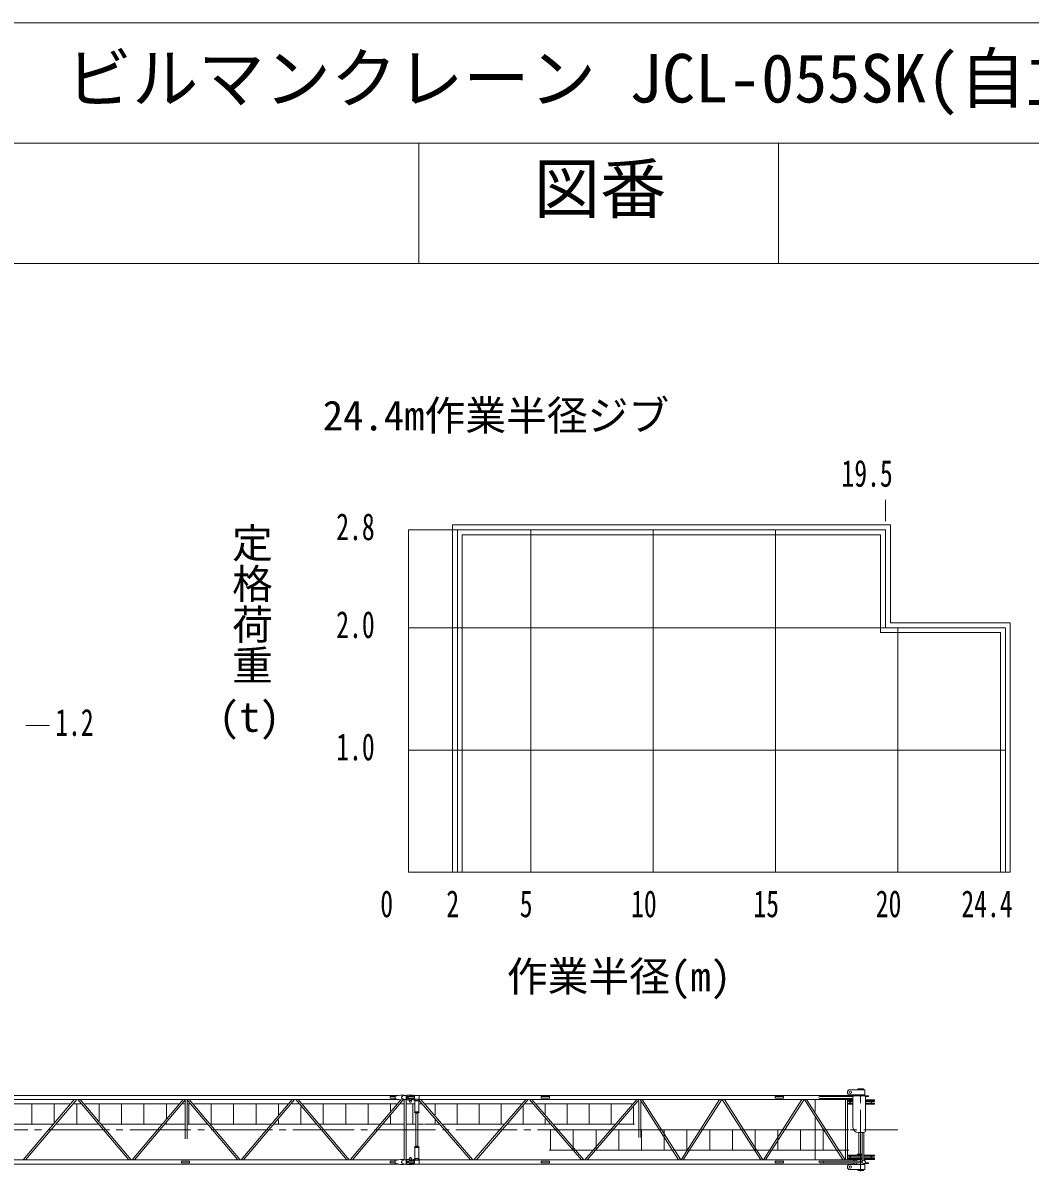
# Model space of a CAD drawing. Units: millimetres, scale not verified. Extents: x -27006 to 26751, y -37046 to 42575.
# Drawn here: x -288 to 14530, y 25678 to 42575 of the extents above; entities that cross this region are included whole.
import ezdxf
from ezdxf.enums import TextEntityAlignment as Align

# ---------------------------------------------------------------- set-up
doc = ezdxf.new("R2010")
doc.units = ezdxf.units.MM
doc.header["$LTSCALE"] = 100
doc.linetypes.add('CHAIN2', pattern=[12, 9, -1, 1, -1])
for name, color, linetype, lineweight in [('0-2_05 寸法', 7, 'Continuous', 18), ('0-3_10 当社外形線', 3, 'Continuous', 18), ('0-4_12 当社中心線', 3, 'CHAIN2', 18)]:
    doc.layers.add(name, color=color, linetype=linetype, lineweight=lineweight)
doc.styles.add('@ＭＳ ゴシック', font='')
doc.styles.add('ＭＳ ゴシック', font='')
doc.styles.get('@ＭＳ ゴシック').set_extended_font_data('@MS Gothic')
doc.styles.get('ＭＳ ゴシック').set_extended_font_data('MS Gothic')

msp = doc.modelspace()

# ---------------------------------------------------------------- linework, layer by layer
at = {"layer": '0-2_05 寸法'}
for p, q in [((-14391, 42575), (23474.7, 42575)), ((-14391, 40806.2), (23474.7, 40806.2)), ((5537.7, 40806.2), (5537.7, 39037.3)), ((10829, 40806.2), (10829, 39037.3)), ((23474.7, 39037.3), (-14391, 39037.3)), ((12403.8, 35558.2), (12403.8, 35240.8)), ((6031.8, 30074.5), (6031.8, 35186.5)), ((12475.8, 35186.5), (6031.8, 35186.5)), ((12475.8, 35186.5), (12475.8, 33746.5)), ((5383.8, 30074.5), (5383.8, 35114.5)), ((5383.8, 35114.5), (6103.8, 35114.5)), ((6103.8, 30074.5), (6103.8, 35114.5)), ((12403.8, 35114.5), (6103.8, 35114.5)), ((6175.8, 30074.5), (6175.8, 35042.5)), ((12331.8, 35042.5), (6175.8, 35042.5)), ((7183.8, 30074.5), (7183.8, 35114.5)), ((8983.8, 30074.5), (8983.8, 35114.5)), ((10783.8, 30074.5), (10783.8, 35114.5)), ((12331.8, 35042.5), (12331.8, 33602.5)), ((12403.8, 35114.5), (12403.8, 33674.5)), ((5383.8, 33674.5), (12403.8, 33674.5)), ((12403.8, 33674.5), (14167.8, 33674.5)), ((12475.8, 33746.5), (14239.8, 33746.5)), ((12583.8, 30074.5), (12583.8, 33674.5)), ((14167.8, 30074.5), (14167.8, 33674.5)), ((14239.8, 30074.5), (14239.8, 33746.5)), ((12331.8, 33602.5), (14095.8, 33602.5)), ((14095.8, 30074.5), (14095.8, 33602.5)), ((102.8, 32234.5), (-247.8, 32234.5)), ((5383.8, 31874.5), (14167.8, 31874.5)), ((5383.8, 30074.5), (14167.8, 30074.5)), ((6031.8, 30074.5), (6175.8, 30074.5)), ((14095.8, 30074.5), (14239.8, 30074.5))]:
    msp.add_line(p, q, dxfattribs=at)
at = {"layer": '0-3_10 当社外形線'}
for p, q in [((11880, 26873.8), (12098, 26873.8)), ((11998, 26873.8), (11998, 26886.8)), ((12078, 26886.8), (11998, 26886.8)), ((12078, 26873.8), (12078, 26886.8)), ((12098, 26873.8), (12098, 26799.8)), ((-1124.1, 26792), (5242.3, 26792)), ((-1124.1, 26731.5), (5242.3, 26731.5)), ((466.9, 26731.5), (-283.8, 25842)), ((502.4, 26731.5), (-248.2, 25842)), ((517.9, 26731.5), (1268.6, 25842)), ((553.5, 26731.5), (1304.2, 25842)), ((2070.3, 26731.5), (1319.6, 25842)), ((2105.9, 26731.5), (1355.2, 25842)), ((2100, 26154.4), (2100, 26716.3)), ((2121.4, 26731.5), (2872, 25842)), ((2127.2, 26154.4), (2127.2, 26716.3)), ((2156.9, 26731.5), (2907.6, 25842)), ((3673.7, 26731.5), (2923.1, 25842)), ((3709.3, 26731.5), (2958.7, 25842)), ((3724.8, 26731.5), (4475.4, 25842)), ((3760.4, 26731.5), (4511, 25842)), ((5273.2, 26726.8), (4526.5, 25842)), ((5308.8, 26726.8), (4562.1, 25842)), ((5115.2, 26772.8), (5190.3, 26772.8)), ((5190.3, 26781.8), (5266.4, 26796.8)), ((5190.3, 26781.8), (5190.3, 26741.8)), ((5190.3, 26741.8), (5266.4, 26726.8)), ((5266.4, 26796.8), (5314, 26796.8)), ((5266.4, 26726.8), (5314, 26726.8)), ((5314, 26796.8), (5314, 26788.6)), ((5314, 26792), (5351.4, 26792)), ((5314, 26735), (5314, 26726.8)), ((5314, 26731.5), (5351.4, 26731.5)), ((5321.4, 25842), (5321.4, 26731.5)), ((5348.6, 25842), (5348.6, 26731.5)), ((5351.4, 26792), (5359.3, 26795)), ((5351.4, 26731.5), (5351.4, 26792)), ((5351.4, 26731.5), (5359.3, 26728.5)), ((5359.3, 26796.8), (5359.3, 26726.8)), ((5359.3, 26796.8), (5435.3, 26796.8)), ((5359.3, 26726.8), (5394.3, 26726.8)), ((5374.3, 26753.8), (5374.3, 26769.8)), ((5379.3, 26773.8), (5379.3, 26749.8)), ((5379.3, 26773.8), (5444.3, 26773.8)), ((5379.3, 26749.8), (5444.3, 26749.8)), ((5380.3, 26775.8), (5445.3, 26775.8)), ((5380.3, 26747.8), (5445.3, 26747.8)), ((5394.3, 26788.8), (5394.3, 26796.8)), ((5394.3, 26788.8), (5445.3, 26788.8)), ((5394.3, 26734.8), (5443.3, 26734.8)), ((5394.3, 26726.8), (5394.3, 26734.8)), ((5395.3, 26734.8), (5445.3, 26734.8)), ((5396.3, 26775.8), (5396.3, 26773.8)), ((5396.3, 26749.8), (5396.3, 26747.8)), ((5402.2, 26693.8), (5396.3, 26715.8)), ((5428.3, 26775.8), (5428.3, 26773.8)), ((5428.3, 26749.8), (5428.3, 26747.8)), ((5428.3, 26715.8), (5428.3, 26734.8)), ((5435.3, 26796.8), (5435.3, 26788.8)), ((5445.3, 26775.8), (5445.3, 26788.8)), ((5445.3, 26734.8), (5445.3, 26747.8)), ((5450.3, 26796.8), (5450.3, 26779.8)), ((5465.3, 26796.8), (5450.3, 26796.8)), ((5450.3, 26743.8), (5450.3, 26726.8)), ((5465.3, 26726.8), (5450.3, 26726.8)), ((5465.3, 26726.8), (5465.3, 26796.8)), ((5473.1, 26792), (5465.3, 26795)), ((5473.1, 26731.5), (5465.3, 26728.5)), ((5473.1, 26792), (5473.1, 26731.5)), ((5473.1, 26792), (11934.2, 26792)), ((5473.1, 26731.5), (5473.8, 26731.5)), ((5473.8, 26731.5), (5473.8, 26717.8)), ((5543.8, 26717.8), (5473.8, 26717.8)), ((5478.8, 26710.8), (5478.8, 26550.8)), ((5538.8, 26710.8), (5478.8, 26710.8)), ((5533.8, 26733.8), (5483.8, 26733.8)), ((5483.8, 26710.8), (5483.8, 26733.8)), ((5533.8, 26710.8), (5533.8, 26733.8)), ((5538.8, 26710.8), (5538.8, 26550.8)), ((6295.8, 25842), (5543.4, 26717.8)), ((5543.8, 26791.8), (5543.8, 26717.8)), ((5543.8, 26731.5), (11924.9, 26731.5)), ((6331.7, 25842), (5567.4, 26731.5)), ((7112.1, 26731.5), (6347.8, 25842)), ((7148, 26731.5), (6383.7, 25842)), ((7928.4, 25842), (7164.1, 26731.5)), ((7964.2, 25842), (7199.9, 26731.5)), ((7337.6, 26772.8), (7337.6, 26750.8)), ((7337.6, 26772.8), (7458.4, 26772.8)), ((7337.6, 26750.8), (7458.4, 26750.8)), ((7458.4, 26772.8), (7458.4, 26750.8)), ((8744.6, 26731.5), (7980.4, 25842)), ((8780.5, 26731.5), (8016.2, 25842)), ((8775, 26171.3), (8775, 26702)), ((9358, 25842), (8791.7, 26731.5)), ((8802.2, 26171.3), (8802.2, 26702)), ((9390.3, 25842), (8823.9, 26731.5)), ((9962.8, 26731.5), (9396.5, 25842)), ((9995.1, 26731.5), (9428.8, 25842)), ((10567.7, 25842), (10001.4, 26731.5)), ((10599.9, 25842), (10033.6, 26731.5)), ((11172.5, 26731.5), (10606.2, 25842)), ((11204.7, 26731.5), (10638.4, 25842)), ((10779.7, 26772.8), (10779.7, 26750.8)), ((10779.7, 26772.8), (10900.5, 26772.8)), ((10779.7, 26750.8), (10900.5, 26750.8)), ((10900.5, 26772.8), (10900.5, 26750.8)), ((11777.3, 25842), (11211, 26731.5)), ((11809.6, 25842), (11243.3, 26731.5)), ((11369.3, 26552.1), (11369.3, 26731.5)), ((11435.6, 26775.4), (11928.9, 26775.4)), ((11435.6, 26748.2), (11924.9, 26748.2)), ((11816.8, 25842), (11816.8, 26731.5)), ((11844, 25842), (11844, 26731.5)), ((11860.1, 26714.8), (11860.1, 26702.8)), ((11860.1, 26714.8), (11924.9, 26714.8)), ((11860.1, 26702.8), (11924.9, 26702.8)), ((11869.8, 26702.8), (11881.3, 26698.6)), ((11880, 26799.8), (12098, 26799.8)), ((11924.9, 26321.8), (11924.9, 26761.8)), ((11934.2, 26792), (11942.1, 26795)), ((11934.2, 26792), (11934.2, 26781.3)), ((11949.9, 26786.8), (12085.3, 26786.8)), ((11976.8, 26786.8), (12001.7, 26796.8)), ((11998, 26799.8), (11998, 26796.8)), ((12078, 26799.8), (12078, 26796.8)), ((12098, 26783.3), (12098, 26796.8)), ((12105.3, 26774.8), (12153.5, 26774.8)), ((12110.3, 26271.8), (12110.3, 26761.8)), ((12110.3, 26726.8), (12243, 26726.8)), ((12110.3, 26714.8), (12243, 26714.8)), ((12110.3, 26702.8), (12243, 26702.8)), ((12206.1, 26702.8), (12194.6, 26698.6)), ((12243, 26726.8), (12243, 26702.8)), ((-972.2, 26666.8), (399.1, 26666.8)), ((-157.2, 26366.8), (-157.2, 26666.8)), ((172.7, 26398.5), (172.7, 26666.8)), ((460.9, 26666.8), (559.5, 26666.8)), ((502.5, 26366.8), (502.5, 26666.8)), ((621.2, 26666.8), (2002.6, 26666.8)), ((832.4, 26416.6), (832.4, 26666.8)), ((1162.3, 26366.8), (1162.3, 26666.8)), ((1492.1, 26366.8), (1492.1, 26666.8)), ((1822, 26452.8), (1822, 26666.8)), ((2064.3, 26666.8), (2090, 26666.8)), ((2137.2, 26666.8), (2162.9, 26666.8)), ((2151.9, 26366.8), (2151.9, 26666.8)), ((2224.7, 26666.8), (3606, 26666.8)), ((2481.7, 26366.8), (2481.7, 26666.8)), ((2811.6, 26366.8), (2811.6, 26666.8)), ((3141.5, 26366.8), (3141.5, 26666.8)), ((3471.3, 26507.2), (3471.3, 26666.8)), ((3667.8, 26666.8), (3766.3, 26666.8)), ((3801.2, 26366.8), (3801.2, 26625.5)), ((3828.1, 26666.8), (5209.4, 26666.8)), ((4131, 26366.8), (4131, 26666.8)), ((4460.9, 26366.8), (4460.9, 26666.8)), ((4790.8, 26366.8), (4790.8, 26666.8)), ((5120.6, 26561.6), (5120.6, 26666.8)), ((5271.2, 26666.8), (5311.4, 26666.8)), ((5358.6, 26666.8), (5468.8, 26666.8)), ((5450.5, 26366.8), (5450.5, 26666.8)), ((5473.8, 26545.8), (5543.8, 26545.8)), ((5473.8, 26545.8), (5473.8, 26539.8)), ((5543.8, 26539.8), (5473.8, 26539.8)), ((5538.8, 26550.8), (5478.8, 26550.8)), ((5483.8, 26545.8), (5483.8, 26550.8)), ((5488.8, 26529.8), (5488.8, 26539.8)), ((5495.2, 26043.8), (5495.2, 26529.8)), ((5522.4, 26043.8), (5522.4, 26529.8)), ((5533.8, 26545.8), (5533.8, 26550.8)), ((5543.8, 26545.8), (5543.8, 26539.8)), ((5548.8, 26666.8), (5574, 26666.8)), ((5636.2, 26666.8), (7043.3, 26666.8)), ((5775.3, 26504.9), (5775.3, 26666.8)), ((6099.6, 26366.8), (6099.6, 26666.8)), ((6423.8, 26366.8), (6423.8, 26666.8)), ((6748, 26366.8), (6748, 26666.8)), ((7072.3, 26366.8), (7072.3, 26628.1)), ((7105.5, 26666.8), (7206.5, 26666.8)), ((7268.8, 26666.8), (8675.8, 26666.8)), ((7396.5, 26518.2), (7396.5, 26666.8)), ((7720.7, 26366.8), (7720.7, 26666.8)), ((8044.9, 26366.8), (8044.9, 26666.8)), ((8369.2, 26366.8), (8369.2, 26666.8)), ((8693.4, 26366.8), (8693.4, 26614.8)), ((11860.1, 26674.8), (11860.1, 26662.8)), ((11860.1, 26674.8), (11924.9, 26674.8)), ((11860.1, 26662.8), (11924.9, 26662.8)), ((11867.1, 26679.8), (11881.3, 26685)), ((11867.1, 26679.8), (11867.1, 26675.3)), ((12110.3, 26674.8), (12243, 26674.8)), ((12110.3, 26662.8), (12243, 26662.8)), ((12208.9, 26679.8), (12194.6, 26685)), ((12208.9, 26679.8), (12208.9, 26675.3)), ((12243, 26674.8), (12243, 26662.8)), ((-729, 26366.8), (146, 26366.8)), ((207.7, 26366.8), (812.6, 26366.8)), ((874.4, 26366.8), (1749.4, 26366.8)), ((1811.2, 26366.8), (2090, 26366.8)), ((1822, 26366.8), (1822, 26379.6)), ((2137.2, 26366.8), (2416.1, 26366.8)), ((2477.8, 26366.8), (3352.8, 26366.8)), ((3414.6, 26366.8), (4019.5, 26366.8)), ((3471.3, 26366.8), (3471.3, 26434)), ((4081.3, 26366.8), (4956.3, 26366.8)), ((5018, 26366.8), (5311.4, 26366.8)), ((5120.6, 26366.8), (5120.6, 26488.4)), ((5358.6, 26366.8), (5485.2, 26366.8)), ((5532.4, 26366.8), (5605.8, 26366.8)), ((5622.8, 26366.8), (5831.8, 26366.8)), ((5775.3, 26366.8), (5775.3, 26432.5)), ((5894, 26366.8), (6785.5, 26366.8)), ((6847.7, 26366.8), (7464.3, 26366.8)), ((7396.5, 26366.8), (7396.5, 26445.7)), ((7526.5, 26366.8), (8418.1, 26366.8)), ((8480.3, 26366.8), (8712.5, 26366.8)), ((11369.3, 25842), (11369.3, 26464.2)), ((7456.1, 26286.8), (11862, 26286.8)), ((7475.8, 25986.8), (7475.8, 26286.8)), ((7810.2, 25986.8), (7810.2, 26286.8)), ((8144.6, 25986.8), (8144.6, 26286.8)), ((8478.9, 25986.8), (8478.9, 26286.8)), ((8813.3, 25986.8), (8813.3, 26286.8)), ((9147.7, 25986.8), (9147.7, 26286.8)), ((9482.1, 25986.8), (9482.1, 26286.8)), ((9816.4, 25986.8), (9816.4, 26286.8)), ((10150.8, 25986.8), (10150.8, 26286.8)), ((10485.2, 25986.8), (10485.2, 26286.8)), ((10819.6, 25986.8), (10819.6, 26286.8)), ((11153.9, 25986.8), (11153.9, 26286.8)), ((11488.3, 25986.8), (11488.3, 26286.8)), ((11999.9, 26246.8), (12085.3, 26246.8)), ((12010.5, 25926.8), (12010.5, 26246.8)), ((12059.4, 25825.4), (12059.4, 26246.8)), ((12086.6, 26246.8), (12086.6, 25836.7)), ((5543.8, 26033.8), (5473.8, 26033.8)), ((5473.8, 26027.8), (5473.8, 26033.8)), ((5473.8, 26027.8), (5543.8, 26027.8)), ((5478.8, 25862.8), (5478.8, 26022.8)), ((5538.8, 26022.8), (5478.8, 26022.8)), ((5483.8, 26027.8), (5483.8, 26022.8)), ((5488.8, 26043.8), (5488.8, 26033.8)), ((5533.8, 26027.8), (5533.8, 26022.8)), ((5538.8, 25862.8), (5538.8, 26022.8)), ((5543.8, 26027.8), (5543.8, 26033.8)), ((5402.2, 25879.8), (5396.3, 25857.8)), ((5428.3, 25857.8), (5428.3, 25838.8)), ((5543.8, 25855.8), (5473.8, 25855.8)), ((5473.8, 25842), (5473.8, 25855.8)), ((5538.8, 25862.8), (5478.8, 25862.8)), ((5483.8, 25839.8), (5483.8, 25862.8)), ((5533.8, 25839.8), (5533.8, 25862.8)), ((5543.8, 25781.8), (5543.8, 25855.8)), ((7456.1, 25986.8), (11862, 25986.8)), ((11860.1, 25898.8), (11860.1, 25910.8)), ((11860.1, 25910.8), (12059.4, 25910.8)), ((11860.1, 25898.8), (12059.4, 25898.8)), ((11860.1, 25858.8), (11860.1, 25870.8)), ((11860.1, 25870.8), (12059.4, 25870.8)), ((11860.1, 25858.8), (12059.4, 25858.8)), ((11867.1, 25893.8), (11867.1, 25898.3)), ((11867.1, 25893.8), (11881.3, 25888.6)), ((11869.8, 25870.8), (11881.3, 25875)), ((11978, 25846.8), (11978, 25858.8)), ((12059.4, 25926.8), (11993, 25926.8)), ((11993, 25910.8), (11993, 25926.8)), ((12086.6, 25910.8), (12243, 25910.8)), ((12086.6, 25898.8), (12243, 25898.8)), ((12086.6, 25870.8), (12243, 25870.8)), ((12086.6, 25858.8), (12243, 25858.8)), ((12208.9, 25893.8), (12194.6, 25888.6)), ((12206.1, 25870.8), (12194.6, 25875)), ((12208.9, 25893.8), (12208.9, 25898.3)), ((12243, 25898.8), (12243, 25910.8)), ((12243, 25846.8), (12243, 25870.8)), ((-1124.1, 25842), (5242.3, 25842)), ((-1124.1, 25781.5), (5242.3, 25781.5)), ((2044, 25800.8), (2044, 25822.8)), ((2044, 25822.8), (2163.7, 25822.8)), ((2044, 25800.8), (2163.7, 25800.8)), ((2163.7, 25800.8), (2163.7, 25822.8)), ((5115.2, 25800.8), (5115.2, 25822.8)), ((5115.2, 25822.8), (5190.3, 25822.8)), ((5115.2, 25800.8), (5190.3, 25800.8)), ((5190.3, 25831.8), (5266.4, 25846.8)), ((5190.3, 25791.8), (5190.3, 25831.8)), ((5190.3, 25791.8), (5266.4, 25776.8)), ((5266.4, 25846.8), (5314, 25846.8)), ((5266.4, 25776.8), (5314, 25776.8)), ((5314, 25838.6), (5314, 25846.8)), ((5314, 25842), (5351.4, 25842)), ((5314, 25776.8), (5314, 25785)), ((5314, 25781.5), (5351.4, 25781.5)), ((5351.4, 25842), (5359.3, 25845)), ((5351.4, 25842), (5351.4, 25781.5)), ((5351.4, 25781.5), (5359.3, 25778.5)), ((5359.3, 25776.8), (5359.3, 25846.8)), ((5359.3, 25846.8), (5394.3, 25846.8)), ((5359.3, 25776.8), (5435.3, 25776.8)), ((5374.3, 25819.8), (5374.3, 25803.8)), ((5379.3, 25823.8), (5444.3, 25823.8)), ((5379.3, 25799.8), (5379.3, 25823.8)), ((5379.3, 25799.8), (5444.3, 25799.8)), ((5380.3, 25825.8), (5445.3, 25825.8)), ((5380.3, 25797.8), (5445.3, 25797.8)), ((5394.3, 25846.8), (5394.3, 25838.8)), ((5394.3, 25838.8), (5443.3, 25838.8)), ((5394.3, 25784.8), (5445.3, 25784.8)), ((5394.3, 25784.8), (5394.3, 25776.8)), ((5395.3, 25838.8), (5445.3, 25838.8)), ((5396.3, 25823.8), (5396.3, 25825.8)), ((5396.3, 25797.8), (5396.3, 25799.8)), ((5428.3, 25823.8), (5428.3, 25825.8)), ((5428.3, 25797.8), (5428.3, 25799.8)), ((5435.3, 25776.8), (5435.3, 25784.8)), ((5445.3, 25838.8), (5445.3, 25825.8)), ((5445.3, 25797.8), (5445.3, 25784.8)), ((5465.3, 25846.8), (5450.3, 25846.8)), ((5450.3, 25829.8), (5450.3, 25846.8)), ((5450.3, 25776.8), (5450.3, 25793.8)), ((5465.3, 25776.8), (5450.3, 25776.8)), ((5465.3, 25846.8), (5465.3, 25776.8)), ((5473.1, 25781.5), (5465.3, 25778.5)), ((5473.1, 25842), (5473.8, 25842)), ((5473.1, 25781.5), (11934.2, 25781.5)), ((5533.8, 25839.8), (5483.8, 25839.8)), ((5543.8, 25842), (11934.2, 25842)), ((7337.6, 25800.8), (7337.6, 25822.8)), ((7337.6, 25822.8), (7458.4, 25822.8)), ((7337.6, 25800.8), (7458.4, 25800.8)), ((7458.4, 25800.8), (7458.4, 25822.8)), ((10779.7, 25800.8), (10779.7, 25822.8)), ((10779.7, 25822.8), (10900.5, 25822.8)), ((10779.7, 25800.8), (10900.5, 25800.8)), ((10900.5, 25800.8), (10900.5, 25822.8)), ((11435.6, 25825.4), (12064, 25825.4)), ((11435.6, 25798.2), (12064, 25798.2)), ((11880, 25773.8), (12098, 25773.8)), ((11880, 25699.8), (12098, 25699.8)), ((11934.2, 25842), (11942.1, 25845)), ((11934.2, 25825.4), (11934.2, 25842)), ((11934.2, 25781.5), (11934.2, 25798.2)), ((11934.2, 25781.5), (11942.1, 25778.5)), ((11942.1, 25846.8), (11942.1, 25825.4)), ((11942.1, 25846.8), (12059.4, 25846.8)), ((11942.1, 25798.2), (11942.1, 25776.8)), ((11942.1, 25796.8), (11951.9, 25796.8)), ((11942.1, 25776.8), (12098, 25776.8)), ((11951.9, 25796.8), (12001.7, 25776.8)), ((11998, 25773.8), (11998, 25776.8)), ((11998, 25699.8), (11998, 25686.8)), ((12078, 25686.8), (11998, 25686.8)), ((12078, 25773.8), (12078, 25776.8)), ((12078, 25699.8), (12078, 25686.8)), ((12086.6, 25846.8), (12243, 25846.8)), ((12098, 25846.8), (12098, 25832.6)), ((12098, 25791), (12098, 25776.8)), ((12098, 25786.8), (12153.5, 25786.8)), ((12098, 25699.8), (12098, 25773.8)), ((12105.3, 25798.8), (12153.5, 25798.8)), ((12153.5, 25786.8), (12153.5, 25798.8))]:
    msp.add_line(p, q, dxfattribs=at)
for points in [[(5115.2, 26772.8), (5115.2, 26750.8), (5190.3, 26750.8)], [(5396.3, 26734.8), (5396.3, 26715.8), (5428.3, 26715.8)], [(5402.2, 26693.8), (5422.4, 26693.8), (5428.3, 26715.8)], [(11942.1, 26786.8), (11942.1, 26796.8), (12098, 26796.8)], [(12098, 26786.8), (12153.5, 26786.8), (12153.5, 26774.8)], [(5488.8, 26529.8), (5528.8, 26529.8), (5528.8, 26539.8)], [(5488.8, 26043.8), (5528.8, 26043.8), (5528.8, 26033.8)], [(5396.3, 25838.8), (5396.3, 25857.8), (5428.3, 25857.8)], [(5402.2, 25879.8), (5422.4, 25879.8), (5428.3, 25857.8)], [(5473.1, 25781.5), (5473.1, 25842), (5465.3, 25845)], [(11942.1, 25826.8), (11951.9, 25826.8), (12001.7, 25846.8)]]:
    msp.add_lwpolyline(points, dxfattribs=at)
for centre in [(11888, 26836.8), (11888, 25736.8)]:
    msp.add_circle(centre, 17, dxfattribs=at)
for centre, radius, start, end in [((11880, 26836.8), 37, 90, 270), ((5380.3, 26769.8), 6, 90, 180), ((5380.3, 26753.8), 6, 180, 270), ((5444.3, 26779.8), 6, 270, 0), ((5444.3, 26743.8), 6, 0, 90), ((11435.6, 26761.8), 13.6, 90, 270), ((11878.9, 26691.8), 7.2, 290.15254, 69.84746), ((11949.9, 26761.8), 25, 90, 180), ((12085.3, 26761.8), 25, 0, 90), ((12197.1, 26691.8), 7.2, 110.15254, 249.84746), ((11999.9, 26321.8), 75, 180, 270), ((12085.3, 26271.8), 25, 270, 0), ((11878.9, 25881.8), 7.2, 290.15254, 69.84746), ((12197.1, 25881.8), 7.2, 110.15254, 249.84746), ((5380.3, 25819.8), 6, 90, 180), ((5380.3, 25803.8), 6, 180, 270), ((5444.3, 25829.8), 6, 270, 0), ((5444.3, 25793.8), 6, 0, 90), ((11435.6, 25811.8), 13.6, 90, 270), ((11501.1, 25811.8), 13.6, 90, 270), ((11880, 25736.8), 37, 90, 270)]:
    msp.add_arc(centre, radius, start, end, dxfattribs=at)
for centre in [(5342.5, 26761.8), (5342.5, 25811.8)]:
    msp.add_ellipse(centre, major_axis=(61.8, 0), ratio=0.489379, start_param=2.0501396, end_param=4.2330457, dxfattribs=at)
msp.add_ellipse((12084.4, 25811.8), major_axis=(0, 25), ratio=0.975846, dxfattribs=at)
at = {"layer": '0-4_12 当社中心線'}
for p, q in [((12038, 25678.2), (12038, 26891.8)), ((-17916.6, 26286.8), (12586.8, 26286.8))]:
    msp.add_line(p, q, dxfattribs=at)

# ---------------------------------------------------------------- texts
at = {"layer": '0-2_05 寸法', "style": 'ＭＳ ゴシック'}
for s, height, p in [('図面名称   \u3000\u3000\u3000\u3000\u3000\u3000\u3000\u3000ビルマンクレーン JCL-055SK(自立34.2m)', 714.8, (-12816, 41190.1)), ('\u3000\u3000竹本機械工業株式会社      \u3000\u3000\u3000\u3000\u3000 図番     \u3000\u3000\u3000\u3000TZK0036', 714.8, (-12751, 39565.1)), ('24.4m作業半径ジブ', 439.9, (4123.8, 36445.9)), ('(t)', 439.9, (2595.4, 32010.3)), ('作業半径(m)', 439.9, (6832.2, 28191.2))]:
    msp.add_text(s, height=height, dxfattribs=at).set_placement(p, align=Align.BOTTOM_LEFT)
at = {"layer": '0-2_05 寸法', "style": 'ＭＳ ゴシック', "width": 0.7}
for s, p in [('19.5', (11755.8, 35630.5)), ('2.8', (4321.8, 34844.5)), ('2.0', (4321.8, 33404.5)), ('1.2', (186.8, 31964.5)), ('1.0', (4321.8, 31604.5)), ('0', (4969.8, 29295.2)), ('2', (5941.8, 29295.2)), ('5', (7021.8, 29295.2)), ('10', (8659.8, 29295.2)), ('15', (10459.8, 29295.2)), ('20', (12259.8, 29295.2)), ('24.4', (13519.8, 29295.2))]:
    msp.add_text(s, height=395.9, dxfattribs=at).set_placement(p, align=Align.BOTTOM_LEFT)
at = {"layer": '0-2_05 寸法', "style": '@ＭＳ ゴシック'}
msp.add_text('定格荷重', height=439.9, rotation=270, dxfattribs=at).set_placement((2728.9, 35227.4), align=Align.BOTTOM_LEFT)

doc.saveas('drawing.dxf')
